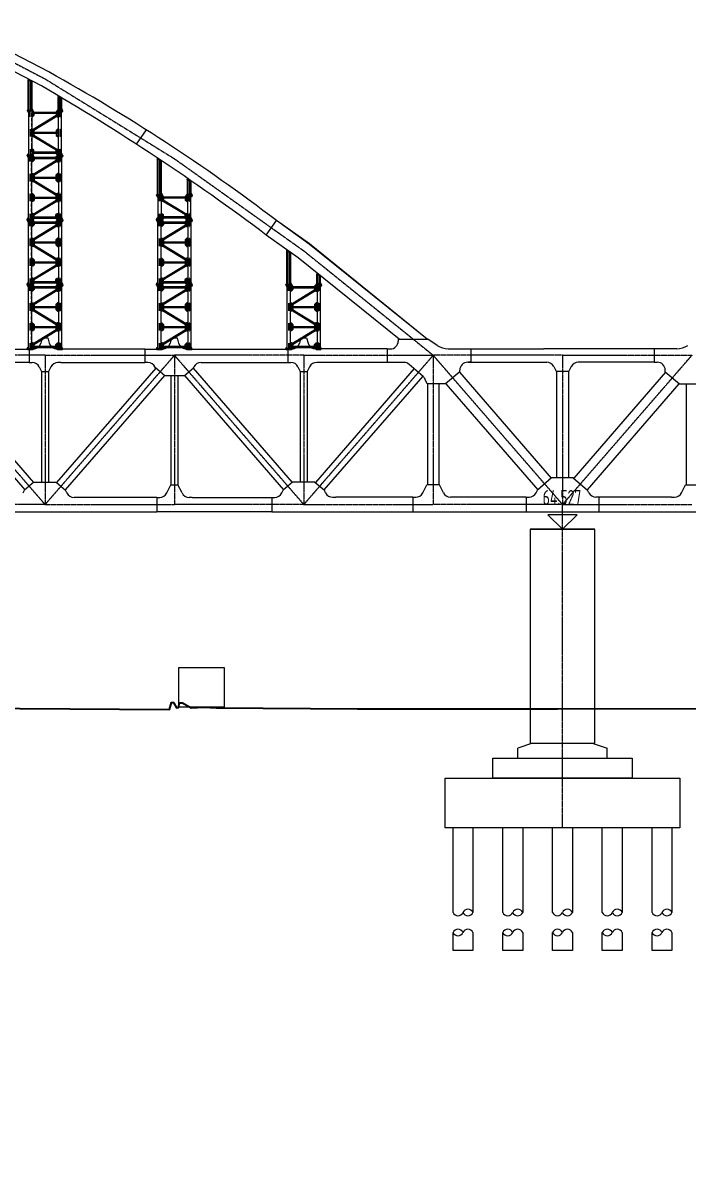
# Model space of a CAD drawing. Extents: x -2876908 to 633791, y -1383861 to 872234.
# Drawn here: x -1198022 to -1131223, y 681919 to 798276 of the extents above; entities that cross this region are included whole.
import ezdxf
from ezdxf.enums import TextEntityAlignment as Align

# ---------------------------------------------------------------- set-up
doc = ezdxf.new("R2010")
doc.units = 0
doc.header["$LTSCALE"] = 5
doc.header["$MEASUREMENT"] = 0
doc.linetypes.add('CENTER', pattern=[2, 1.25, -0.25, 0.25, -0.25])
doc.linetypes.add('DASHED', pattern=[0.75, 0.5, -0.25])
doc.layers.get('0').update_dxf_attribs({"linetype": 'CONTINUOUS', "lineweight": 25})
doc.layers.get('DEFPOINTS').update_dxf_attribs({"color": 35, "linetype": 'CONTINUOUS', "lineweight": 13})
for name, color, linetype, lineweight in [('3中心线', 6, 'CENTER', 18), ('5标注', 3, 'CONTINUOUS', 15), ('7边界线', 8, 'CONTINUOUS', 15), ('DIM', 3, 'CONTINUOUS', 0), ('STGJ_BOLT_THIN', 9, 'CONTINUOUS', 0), ('STXT_XG_END_THIN', 2, 'CONTINUOUS', 0), ('STXT_XG_THIN', 2, 'CONTINUOUS', 0), ('STXT_XG_TNDSH', 6, 'DASHED', 0)]:
    doc.layers.add(name, color=color, linetype=linetype, lineweight=lineweight)
for name, color, linetype in [('M_Prof', 2, 'CONTINUOUS'), ('M_Profx', 2, 'CONTINUOUS'), ('细线', 3, 'CONTINUOUS')]:
    doc.layers.add(name, color=color, linetype=linetype)
doc.styles.add('TSSD_Dimension', font='tssdeng.shx', dxfattribs={"width": 0.7, "bigfont": 'hztxt.shx'})
doc.styles.add('TSSD_NORM', font='tssdeng.shx', dxfattribs={"width": 0.7, "bigfont": 'hztxt.shx'})
doc.dimstyles.new('TSSD_100_100', dxfattribs={"dimtxt": 300, "dimasz": 100, "dimexe": 100, "dimexo": 250, "dimgap": 100, "dimtad": 1, "dimdec": 0, "dimzin": 0, "dimdsep": 46, "dimtxsty": 'TSSD_Dimension', "dimblk": 'ARCHTICK', "dimblk1": 'ARCHTICK', "dimblk2": 'ARCHTICK', "dimcen": 0, "dimdle": 100, "dimclrt": 7, "dimadec": 0, "dimazin": 0, "dimtfac": 1, "dimtdec": 0, "dimtix": 1, "dimtmove": 2, "dimatfit": 3, "dimfxl": 1, "dimtolj": 1, "dimtzin": 0, "dimarcsym": 0})

# ---------------------------------------------------------------- blocks, each defined once
blk = doc.blocks.new('f234w2')
at = {"layer": '3中心线'}
for p, q in [((-534296, 1526), (-521296, -13474)), ((-521296, 1526), (-534296, 1526)), ((-508296, 1526), (-521296, -13474)), ((-521296, 1526), (-508296, 1526)), ((-521296, 1526), (-521296, -13474)), ((-508296, 1526), (-495296, -13474)), ((-495296, 1526), (-508296, 1526)), ((-508296, 1526), (-508296, -13474)), ((-482296, 1526), (-495296, -13474)), ((-495296, 1526), (-482296, 1526)), ((-495296, 1526), (-495296, -13474)), ((-482296, 1526), (-469296, -13474)), ((-469296, 1526), (-482296, 1526)), ((-482296, 1526), (-482296, -13474)), ((-456296, 1526), (-469296, -13474)), ((-469296, 1526), (-456296, 1526)), ((-469296, 1526), (-469296, -13474)), ((-469296, 1526), (-469296, -13474)), ((-521296, -13474), (-534296, -13474)), ((-521296, -13474), (-508296, -13474)), ((-495296, -13474), (-508296, -13474)), ((-495296, -13474), (-482296, -13474)), ((-469296, -13474), (-482296, -13474)), ((-469296, -13474), (-456296, -13474))]:
    blk.add_line(p, q, dxfattribs=at)
at = {"layer": '7边界线'}
for p, q in [((-499072, 13616), (-498039, 15065)), ((-494738, 12712), (-498039, 15065)), ((-495856, 11327), (-499072, 13616)), ((-482896, 3154), (-494738, 12712)), ((-521581, 3265), (-521723, 2741)), ((-521581, 3265), (-521012, 3265)), ((-521012, 3265), (-520870, 2741)), ((-508581, 3269), (-508724, 2741)), ((-508581, 3269), (-508012, 3269)), ((-508012, 3269), (-507871, 2749)), ((-495581, 3273), (-495723, 2749)), ((-495581, 3273), (-495012, 3273)), ((-495012, 3273), (-494871, 2753)), ((-485803, 3154), (-485803, 2962)), ((-485803, 3154), (-482824, 3154)), ((-481895, 2524), (-482824, 3154)), ((-531361, 2150), (-522893, 2150)), ((-522495, 2150), (-522893, 2150)), ((-522893, 2150), (-522893, 800)), ((-519700, 2150), (-520098, 2150)), ((-511268, 2150), (-519700, 2150)), ((-511268, 2150), (-509496, 2150)), ((-511268, 2150), (-511268, 800)), ((-507099, 2158), (-505321, 2158)), ((-505321, 2158), (-496897, 2158)), ((-498095, 2158), (-496897, 2158)), ((-496897, 2158), (-496897, 808)), ((-496897, 2158), (-496495, 2158)), ((-493694, 2162), (-494099, 2162)), ((-486923, 2162), (-493694, 2162)), ((-486903, 2162), (-486903, 812)), ((-486903, 2162), (-486603, 2162)), ((-480773, 2180), (-478522, 2180)), ((-478522, 2180), (-471183, 2180)), ((-478522, 2180), (-478522, 830)), ((-467410, 2180), (-471183, 2180)), ((-460071, 2180), (-467410, 2180)), ((-460071, 2180), (-460071, 830)), ((-457820, 2180), (-460071, 2180)), ((-532444, 265), (-522459, -11257)), ((-522893, 800), (-531361, 800)), ((-522893, 800), (-522593, 800)), ((-521877, 358), (-521646, -104)), ((-520716, 358), (-520946, -104)), ((-510171, 239), (-520134, -11257)), ((-519700, 800), (-520000, 800)), ((-519700, 800), (-511268, 800)), ((-510968, 800), (-511268, 800)), ((-510209, 272), (-510252, 358)), ((-509266, -546), (-510209, 272)), ((-507327, -546), (-506384, 272)), ((-506422, 239), (-496459, -11257)), ((-506384, 272), (-506337, 366)), ((-505621, 808), (-505321, 808)), ((-505323, 808), (-496897, 808)), ((-496897, 808), (-496597, 808)), ((-495881, 366), (-495646, -104)), ((-494710, 370), (-494946, -104)), ((-484214, 190), (-494134, -11257)), ((-493694, 812), (-493994, 812)), ((-486923, 812), (-493694, 812)), ((-485230, 812), (-486903, 812)), ((-483314, -590), (-484706, 617)), ((-479622, -128), (-479622, 30)), ((-478822, 830), (-471183, 830)), ((-478522, 830), (-478822, 830)), ((-471183, 830), (-470883, 830)), ((-470893, 830), (-470883, 830)), ((-470167, 388), (-469936, -74)), ((-468426, 388), (-468656, -74)), ((-467410, 830), (-467710, 830)), ((-460071, 830), (-467410, 830)), ((-460071, 830), (-459771, 830)), ((-458971, -128), (-458971, 30)), ((-533312, -487), (-523326, -12009)), ((-521646, -104), (-521646, -11224)), ((-521646, -104), (-520946, -104)), ((-520946, -104), (-520946, -11224)), ((-509304, -513), (-519267, -12009)), ((-507327, -546), (-509266, -546)), ((-508646, -546), (-508646, -11481)), ((-507946, -546), (-507946, -11481)), ((-507289, -513), (-497326, -12009)), ((-495646, -104), (-495646, -11224)), ((-495646, -104), (-494946, -104)), ((-494946, -104), (-494946, -11224)), ((-483346, -562), (-493267, -12009)), ((-482911, -1357), (-483095, -897)), ((-479622, -128), (-481040, -1357)), ((-479658, -159), (-470422, -10817)), ((-469936, -74), (-468656, -74)), ((-469886, -74), (-469886, -10784)), ((-468706, -74), (-468706, -10784)), ((-458935, -159), (-468171, -10817)), ((-458971, -128), (-457553, -1357)), ((-481040, -1357), (-482911, -1357)), ((-482870, -1357), (-482870, -11481)), ((-481722, -1357), (-481722, -11481)), ((-481003, -1325), (-471767, -11982)), ((-457590, -1325), (-466826, -11982)), ((-457553, -1357), (-455682, -1357)), ((-456870, -1357), (-456870, -11481)), ((-522421, -11224), (-523364, -12041)), ((-522421, -11224), (-520172, -11224)), ((-520172, -11224), (-519229, -12041)), ((-509060, -12308), (-508646, -11481)), ((-508646, -11481), (-507946, -11481)), ((-507533, -12308), (-507946, -11481)), ((-496421, -11224), (-497364, -12041)), ((-494172, -11224), (-496421, -11224)), ((-494172, -11224), (-493229, -12041)), ((-483330, -12300), (-482920, -11481)), ((-481672, -11481), (-482920, -11481)), ((-481267, -12292), (-481672, -11481)), ((-470384, -10784), (-471805, -12015)), ((-468209, -10784), (-470384, -10784)), ((-468209, -10784), (-466788, -12015)), ((-457326, -12292), (-456920, -11481)), ((-456920, -11481), (-455672, -11481)), ((-523497, -12308), (-523364, -12041)), ((-519096, -12308), (-519229, -12041)), ((-510075, -12750), (-518380, -12750)), ((-510075, -12750), (-509775, -12750)), ((-510075, -12750), (-510075, -14198)), ((-506518, -12750), (-506818, -12750)), ((-506518, -12750), (-498513, -12750)), ((-498513, -12750), (-498213, -12750)), ((-498513, -12750), (-498513, -14206)), ((-497497, -12308), (-497364, -12041)), ((-493100, -12300), (-493229, -12041)), ((-492384, -12742), (-492084, -12742)), ((-484345, -12742), (-492084, -12742)), ((-484345, -12742), (-484045, -12742)), ((-484345, -12742), (-484345, -14214)), ((-480252, -12734), (-480552, -12734)), ((-472958, -12734), (-480252, -12734)), ((-472958, -12734), (-472658, -12734)), ((-472958, -12734), (-472958, -14214)), ((-471943, -12292), (-471805, -12015)), ((-466650, -12292), (-466788, -12015)), ((-465634, -12734), (-465934, -12734)), ((-458341, -12734), (-465634, -12734)), ((-465634, -12734), (-465634, -14214)), ((-458341, -12734), (-458041, -12734)), ((-524513, -14198), (-510075, -14198)), ((-498513, -14198), (-510075, -14198)), ((-498513, -14206), (-484345, -14206)), ((-484345, -14214), (-472958, -14214)), ((-472958, -14214), (-454248, -14214))]:
    blk.add_line(p, q, dxfattribs=at)
for centre, radius, start, end in [((-522495, 2950), 800, 270, 344.82495), ((-520098, 2950), 800, 195.17505, 270), ((-509496, 2950), 800, 270, 344.82495), ((-507099, 2958), 800, 195.17505, 270), ((-496496, 2958), 800, 270, 344.82495), ((-494099, 2962), 800, 195.17505, 270), ((-486603, 2962), 800, 270, 0), ((-480773, 4180), 2000, 235.8714, 270), ((-457820, 4180), 2000, 270, 304.1286), ((-522593, 0), 800, 26.56505, 90), ((-520000, 0), 800, 90, 153.43495), ((-510968, 0), 800, 26.56505, 90), ((-505621, 8), 800, 90, 153.43495), ((-496597, 8), 800, 26.56505, 90), ((-493994, 12), 800, 90, 153.43495), ((-485230, 12), 800, 49.08562, 90), ((-478822, 30), 800, 90, 180), ((-470883, 30), 800, 26.56505, 90), ((-467710, 30), 800, 90, 153.43495), ((-459771, 30), 800, 0, 90), ((-483838, -1195), 800, 21.80141, 49.08562), ((-518380, -11950), 800, 206.56505, 270.00033), ((-509775, -11950), 800, 270, 333.43495), ((-506818, -11950), 800, 206.56505, 270), ((-498213, -11950), 800, 270, 333.43495), ((-492384, -11942), 800, 206.56505, 270), ((-484045, -11942), 800, 270, 333.43495), ((-480552, -11934), 800, 206.56505, 270), ((-472658, -11934), 800, 270, 333.43495), ((-465934, -11934), 800, 206.56505, 270), ((-458041, -11934), 800, 270, 333.43495)]:
    blk.add_arc(centre, radius, start, end, dxfattribs=at)
blk = doc.blocks.new('立面图')
at = {"layer": '3中心线'}
blk.add_line((-495127, -48876), (-495127, -16387), dxfattribs=at)
blk.add_lwpolyline([(-699574, 28243), (-690120, 33181), (-677120, 38737), (-664120, 43058), (-651120, 46144), (-638120, 47996), (-625120, 48613), (-612120, 47996), (-599120, 46144), (-586120, 43058), (-573120, 38737), (-560120, 33181), (-547120, 26391), (-534120, 18366), (-521120, 9107), (-508120, -1387)], dxfattribs=at)
at = {"layer": '7边界线', "ltscale": 0.1}
for p, q in [((-546757, 27088), (-550303, 28940)), ((-547485, 25694), (-551030, 27546)), ((-536961, 21274), (-537976, 19849)), ((-524896, 10703), (-523863, 12153)), ((-520562, 9800), (-523863, 12153)), ((-521680, 8415), (-524896, 10703)), ((-509796, 1109), (-520562, 9800)), ((-511554, 241), (-521680, 8415))]:
    blk.add_line(p, q, dxfattribs=at)
at = {"layer": '7边界线'}
for p, q in [((-498127, -40376), (-499627, -40876)), ((-498127, -40376), (-492127, -40376)), ((-492127, -40376), (-490627, -40876)), ((-499627, -41876), (-499627, -40876)), ((-490627, -41876), (-490627, -40876))]:
    blk.add_line(p, q, dxfattribs=at)
at = {"layer": '7边界线', "flags": 128}
blk.add_lwpolyline([(-496597, -17406), (-495127, -18876), (-493657, -17406), (-496597, -17406)], dxfattribs=at)
at = {"layer": '7边界线'}
for points in [[(-498377, -18876), (-498377, -18876), (-491877, -18876), (-491877, -18876), (-498377, -18876)], [(-498377, -18876), (-498377, -40376), (-491877, -40376), (-491877, -18876)], [(-533674, -32754), (-529115, -32754), (-529115, -36754), (-533674, -36754), (-533674, -32754)], [(-502127, -41876), (-488127, -41876), (-488127, -43876), (-502127, -43876), (-502127, -41876)], [(-506927, -43876), (-483327, -43876), (-483327, -48876), (-506927, -48876), (-506927, -43876)], [(-506127, -57393), (-506127, -48876)], [(-506127, -57393), (-506127, -48876)], [(-504127, -48876), (-504127, -57393)], [(-504127, -48876), (-504127, -57393)], [(-501127, -57393), (-501127, -48876)], [(-501127, -57393), (-501127, -48876)], [(-499127, -48876), (-499127, -57393)], [(-499127, -48876), (-499127, -57393)], [(-496127, -57393), (-496127, -48876)], [(-496127, -57393), (-496127, -48876)], [(-494127, -48876), (-494127, -57393)], [(-494127, -48876), (-494127, -57393)], [(-491127, -57393), (-491127, -48876)], [(-491127, -57393), (-491127, -48876)], [(-489127, -48876), (-489127, -57393)], [(-489127, -48876), (-489127, -57393)], [(-486127, -57393), (-486127, -48876)], [(-486127, -57393), (-486127, -48876)], [(-484127, -48876), (-484127, -57393)], [(-484127, -48876), (-484127, -57393)], [(-504127, -59400), (-504127, -61199), (-506127, -61199), (-506127, -59400)], [(-499127, -59400), (-499127, -61199), (-501127, -61199), (-501127, -59400)], [(-494127, -59400), (-494127, -61199), (-496127, -61199), (-496127, -59400)], [(-489127, -59400), (-489127, -61199), (-491127, -61199), (-491127, -59400)], [(-484127, -59400), (-484127, -61199), (-486127, -61199), (-486127, -59400)]]:
    blk.add_lwpolyline(points, dxfattribs=at)
at = {"layer": '7边界线', "ltscale": 0.1}
for centre, radius, start, end in [((-637943, -137707), 188341, 52.72008, 61.04305), ((-663080, -173000), 229873, 53.0489, 59.81031)]:
    blk.add_arc(centre, radius, start, end, dxfattribs=at)
at = {"layer": '7边界线'}
for centre, start, end in [((-505627, -57189), 202.18456, 337.81544), ((-504627, -57597), 22.18456, 157.81544), ((-504627, -57189), 202.18456, 337.81544), ((-500627, -57189), 202.18456, 337.81544), ((-499627, -57597), 22.18456, 157.81544), ((-499627, -57189), 202.18456, 337.81544), ((-495627, -57189), 202.18456, 337.81544), ((-494627, -57597), 22.18456, 157.81544), ((-494627, -57189), 202.18456, 337.81544), ((-490627, -57189), 202.18456, 337.81544), ((-489627, -57597), 22.18456, 157.81544), ((-489627, -57189), 202.18456, 337.81544), ((-485627, -57189), 202.18456, 337.81544), ((-484627, -57597), 22.18456, 157.81544), ((-484627, -57189), 202.18456, 337.81544), ((-505627, -59603), 22.18456, 157.81544), ((-504627, -59603), 22.18456, 157.81544), ((-500627, -59603), 22.18456, 157.81544), ((-499627, -59603), 22.18456, 157.81544), ((-495627, -59603), 22.18456, 157.81544), ((-494627, -59603), 22.18456, 157.81544), ((-490627, -59603), 22.18456, 157.81544), ((-489627, -59603), 22.18456, 157.81544), ((-485627, -59603), 22.18456, 157.81544), ((-484627, -59603), 22.18456, 157.81544), ((-505627, -59196), 202.18456, 337.81544), ((-500627, -59196), 202.18456, 337.81544), ((-495627, -59196), 202.18456, 337.81544), ((-490627, -59196), 202.18456, 337.81544), ((-485627, -59196), 202.18456, 337.81544)]:
    blk.add_arc(centre, 540, start, end, dxfattribs=at)
at = {"layer": '细线', "color": 3}
blk.add_lwpolyline([(-790927, -37614), (-765427, -37314), (-741327, -37434), (-718627, -37344), (-691127, -37164), (-665127, -36914), (-640127, -37014), (-613227, -36954), (-586327, -36884), (-559727, -36834), (-534627, -36974), (-534427, -36294), (-534227, -36294), (-533927, -36804), (-533727, -36784), (-533627, -36304), (-533327, -36304), (-532427, -36814), (-531127, -36754), (-529927, -36814), (-515727, -36924), (-495627, -36904), (-475627, -36894)], dxfattribs=at)
at = {"layer": '5标注'}
blk.add_blockref('f234w2', (-25830, -2913), dxfattribs=at)
at = {"layer": '7边界线', "style": 'TSSD_NORM', "width": 0.7}
blk.add_text('64.527', height=1500, dxfattribs=at).set_placement((-497119, -16875), align=Align.BOTTOM_LEFT)
blk = doc.blocks.new('孔')
blk.add_circle((22022, 20887), 13.3)
at = {"layer": 'STGJ_BOLT_THIN'}
for p, q in [((21992, 20887), (22052, 20887)), ((22022, 20917), (22022, 20857))]:
    blk.add_line(p, q, dxfattribs=at)
blk = doc.blocks.new('6.5M11')
at = {"color": 5}
for p, q in [((128499, 27955), (128499, 28558)), ((128519, 27955), (128499, 27955)), ((128519, 27955), (128519, 28558)), ((128499, 24701), (128499, 23955)), ((128499, 24701), (128519, 24701)), ((128519, 24701), (128519, 23955)), ((128519, 23955), (128499, 23955))]:
    blk.add_line(p, q, dxfattribs=at)
for p, q in [((128499, 28377), (128519, 28377)), ((128499, 28350), (128519, 28350)), ((128499, 28307), (128519, 28307)), ((128499, 28280), (128519, 28280)), ((128499, 28114), (128519, 28114)), ((128499, 28088), (128519, 28088)), ((128499, 28078), (128519, 28078)), ((128499, 28051), (128519, 28051)), ((128499, 26605), (128519, 26605)), ((128499, 26579), (128519, 26579)), ((128499, 26569), (128519, 26569)), ((128499, 26543), (128519, 26543)), ((128499, 26377), (128519, 26377)), ((128499, 26350), (128519, 26350)), ((128499, 26307), (128519, 26307)), ((128499, 26280), (128519, 26280)), ((128499, 26101), (128519, 26101)), ((128499, 26065), (128519, 26065)), ((128519, 24605), (128499, 24605)), ((128519, 24579), (128499, 24579)), ((128519, 24569), (128499, 24569)), ((128519, 24543), (128499, 24543)), ((128519, 24377), (128499, 24377)), ((128519, 24350), (128499, 24350)), ((128519, 24307), (128499, 24307)), ((128519, 24280), (128499, 24280)), ((128519, 24101), (128499, 24101)), ((128519, 24065), (128499, 24065)), ((128519, 22605), (128499, 22605)), ((128519, 22579), (128499, 22579)), ((128519, 22569), (128499, 22569)), ((128519, 22543), (128499, 22543)), ((128519, 22377), (128499, 22377)), ((128519, 22350), (128499, 22350)), ((128519, 22307), (128499, 22307)), ((128519, 22280), (128499, 22280))]:
    blk.add_line(p, q)
at = {"color": 241}
for p, q in [((128499, 26701), (128499, 25955)), ((128519, 26701), (128499, 26701)), ((128499, 25955), (128519, 25955)), ((128519, 26701), (128519, 25955)), ((128499, 22701), (128499, 22093)), ((128499, 22701), (128519, 22701)), ((128519, 22701), (128519, 22093))]:
    blk.add_line(p, q, dxfattribs=at)
at = {"color": 6}
for points in [[(128247, 28578), (128772, 28578), (128772, 28558), (128247, 28558)], [(128247, 22078), (128772, 22078), (128772, 22098), (128247, 22098)]]:
    blk.add_lwpolyline(points, close=True, dxfattribs=at)
for points in [[(128247, 28558), (128247, 28528), (128317, 28408), (128347, 28408)], [(128247, 28558), (128247, 28528), (128317, 28408), (128347, 28408)], [(128247, 22098), (128247, 22128), (128317, 22248), (128347, 22248)], [(128247, 22098), (128247, 22128), (128317, 22248), (128347, 22248)]]:
    blk.add_lwpolyline(points, dxfattribs=at)
at = {"color": 241}
for points in [[(128672, 28558), (128772, 28558), (128882, 28438), (128882, 28109), (128789, 27955), (128672, 27955), (128672, 28558)], [(128672, 24701), (128789, 24701), (128882, 24548), (128882, 24109), (128789, 23955), (128672, 23955), (128672, 24701)]]:
    blk.add_lwpolyline(points, dxfattribs=at)
at = {"color": 5}
for points in [[(128672, 26701), (128761, 26701), (128882, 26580), (128882, 26077), (128761, 25955), (128672, 25955), (128672, 26701)], [(128672, 22701), (128672, 22098), (128772, 22098), (128882, 22218), (128882, 22580), (128761, 22701), (128672, 22701)]]:
    blk.add_lwpolyline(points, dxfattribs=at)
at = {"layer": 'STXT_XG_END_THIN'}
for p, q in [((128347, 28558), (128672, 28558)), ((128347, 22098), (128672, 22098))]:
    blk.add_line(p, q, dxfattribs=at)
at = {"layer": 'STXT_XG_THIN', "color": 2}
for p, q in [((128347, 28558), (128347, 22098)), ((128672, 28558), (128672, 22098))]:
    blk.add_line(p, q, dxfattribs=at)
at = {"layer": 'STXT_XG_TNDSH', "color": 2}
for p, q in [((128355, 28558), (128355, 22098)), ((128664, 28558), (128664, 22098))]:
    blk.add_line(p, q, dxfattribs=at)
for p in [(106715, 7476), (106715, 7406), (106715, 7213), (106775, 7177), (106785, 7476), (106785, 7406), (106715, 5476), (106715, 5406), (106715, 5213), (106765, 5164), (106785, 5476), (106785, 5406), (106715, 3476), (106715, 3406), (106715, 3213), (106775, 3177), (106785, 3476), (106785, 3406)]:
    blk.add_blockref('孔', p)
at = {"xscale": -1, "rotation": 180}
for p in [(106715, 47443), (106715, 47251), (106715, 47181), (106765, 47493), (106785, 47251), (106785, 47181), (106715, 45443), (106775, 45480), (106715, 43443), (106715, 43251), (106715, 43181), (106765, 43493), (106785, 43251), (106785, 43181)]:
    blk.add_blockref('孔', p, dxfattribs=at)
blk = doc.blocks.new('6.5M222')
at = {"color": 241}
for p, q in [((130499, 27955), (130499, 28558)), ((130519, 27955), (130499, 27955)), ((130519, 27955), (130519, 28558)), ((130499, 24701), (130499, 23955)), ((130499, 24701), (130519, 24701)), ((130519, 24701), (130519, 23955)), ((130519, 23955), (130499, 23955))]:
    blk.add_line(p, q, dxfattribs=at)
for p, q in [((130499, 28377), (130519, 28377)), ((130499, 28350), (130519, 28350)), ((130499, 28307), (130519, 28307)), ((130499, 28280), (130519, 28280)), ((130499, 28114), (130519, 28114)), ((130499, 28088), (130519, 28088)), ((130499, 28078), (130519, 28078)), ((130499, 28051), (130519, 28051)), ((130499, 26605), (130519, 26605)), ((130499, 26579), (130519, 26579)), ((130499, 26569), (130519, 26569)), ((130499, 26543), (130519, 26543)), ((130499, 26377), (130519, 26377)), ((130499, 26350), (130519, 26350)), ((130499, 26307), (130519, 26307)), ((130499, 26280), (130519, 26280)), ((130499, 26101), (130519, 26101)), ((130499, 26065), (130519, 26065)), ((130519, 24605), (130499, 24605)), ((130519, 24579), (130499, 24579)), ((130519, 24569), (130499, 24569)), ((130519, 24543), (130499, 24543)), ((130519, 24377), (130499, 24377)), ((130519, 24350), (130499, 24350)), ((130519, 24307), (130499, 24307)), ((130519, 24280), (130499, 24280)), ((130519, 24101), (130499, 24101)), ((130519, 24065), (130499, 24065)), ((130499, 22605), (130519, 22605)), ((130499, 22579), (130519, 22579)), ((130499, 22569), (130519, 22569)), ((130499, 22543), (130519, 22543)), ((130499, 22377), (130519, 22377)), ((130499, 22350), (130519, 22350)), ((130499, 22307), (130519, 22307)), ((130499, 22280), (130519, 22280))]:
    blk.add_line(p, q)
at = {"color": 5}
for p, q in [((130499, 26701), (130499, 25955)), ((130519, 26701), (130499, 26701)), ((130499, 25955), (130519, 25955)), ((130519, 26701), (130519, 25955)), ((130499, 22701), (130499, 22098)), ((130519, 22701), (130499, 22701)), ((130519, 22701), (130519, 22098))]:
    blk.add_line(p, q, dxfattribs=at)
for points in [[(130347, 28558), (130247, 28558), (130137, 28438), (130137, 28077), (130258, 27955), (130347, 27955)], [(130347, 24701), (130258, 24701), (130137, 24580), (130137, 24077), (130258, 23955), (130347, 23955)]]:
    blk.add_lwpolyline(points, dxfattribs=at)
at = {"color": 6}
for points in [[(130772, 28578), (130247, 28578), (130247, 28558), (130772, 28558)], [(130772, 22078), (130247, 22078), (130247, 22098), (130772, 22098)]]:
    blk.add_lwpolyline(points, close=True, dxfattribs=at)
for points in [[(130772, 28558), (130772, 28528), (130702, 28408), (130672, 28408)], [(130772, 28558), (130772, 28528), (130702, 28408), (130672, 28408)], [(130772, 22098), (130772, 22128), (130702, 22248), (130672, 22248)], [(130772, 22098), (130772, 22128), (130702, 22248), (130672, 22248)]]:
    blk.add_lwpolyline(points, dxfattribs=at)
at = {"color": 241}
for points in [[(130347, 26701), (130230, 26701), (130137, 26548), (130137, 26109), (130230, 25955), (130347, 25955), (130347, 26701)], [(130347, 22701), (130347, 22098), (130247, 22098), (130137, 22218), (130137, 22548), (130230, 22701), (130347, 22701)]]:
    blk.add_lwpolyline(points, dxfattribs=at)
at = {"layer": 'STXT_XG_END_THIN'}
for p, q in [((130672, 28558), (130347, 28558)), ((130672, 22098), (130347, 22098))]:
    blk.add_line(p, q, dxfattribs=at)
at = {"layer": 'STXT_XG_THIN', "color": 2}
for p, q in [((130347, 22098), (130347, 28558)), ((130672, 22098), (130672, 28558))]:
    blk.add_line(p, q, dxfattribs=at)
at = {"layer": 'STXT_XG_TNDSH', "color": 2}
for p, q in [((130355, 22098), (130355, 28558)), ((130664, 22098), (130664, 28558))]:
    blk.add_line(p, q, dxfattribs=at)
at = {"xscale": -1}
for p in [(152234, 7476), (152234, 7406), (152254, 7164), (152304, 7476), (152304, 7406), (152304, 7213), (152234, 5476), (152234, 5406), (152244, 5177), (152304, 5476), (152304, 5406), (152304, 5213), (152234, 3476), (152234, 3406), (152254, 3164), (152304, 3476), (152304, 3406), (152304, 3213)]:
    blk.add_blockref('孔', p, dxfattribs=at)
at = {"rotation": 180}
for p in [(152244, 47480), (152304, 47443), (152254, 45493), (152304, 45443), (152234, 43251), (152234, 43181), (152244, 43480), (152304, 43443), (152304, 43251), (152304, 43181)]:
    blk.add_blockref('孔', p, dxfattribs=at)
blk = doc.blocks.new('sahdlfhaskfhkjs')
at = {"layer": 'STXT_XG_END_THIN', "color": 3}
for p, q in [((11556664, 547825), (11556664, 547665)), ((11556664, 547665), (11556874, 547665)), ((11559299, 547665), (11559299, 547825)), ((11556664, 545825), (11556664, 545665)), ((11559299, 545665), (11559299, 545825)), ((11556664, 545665), (11556874, 545665)), ((11556664, 543825), (11556664, 543665)), ((11556664, 543665), (11556874, 543665)), ((11559299, 543665), (11559299, 543825)), ((11556664, 541825), (11556664, 541665)), ((11556664, 541665), (11556874, 541665)), ((11559299, 541665), (11559299, 541825))]:
    blk.add_line(p, q, dxfattribs=at)
at = {"layer": 'STXT_XG_THIN', "color": 3}
for p, q in [((11556874, 547825), (11556664, 547825)), ((11556864, 547825), (11556864, 547665)), ((11556874, 547825), (11556874, 547665)), ((11559089, 547802), (11556874, 547802)), ((11559089, 547688), (11556874, 547688)), ((11559089, 547825), (11559089, 547665)), ((11559299, 547825), (11559089, 547825)), ((11559299, 547665), (11559089, 547665)), ((11559099, 547825), (11559099, 547665)), ((11556874, 545825), (11556664, 545825)), ((11556864, 545825), (11556864, 545665)), ((11556874, 545825), (11556874, 545665)), ((11559089, 545802), (11556874, 545802)), ((11559089, 545825), (11559089, 545665)), ((11559299, 545825), (11559089, 545825)), ((11559099, 545825), (11559099, 545665)), ((11559089, 545688), (11556874, 545688)), ((11559299, 545665), (11559089, 545665)), ((11556874, 543825), (11556664, 543825)), ((11556864, 543825), (11556864, 543665)), ((11556874, 543825), (11556874, 543665)), ((11559089, 543802), (11556874, 543802)), ((11559089, 543688), (11556874, 543688)), ((11559089, 543825), (11559089, 543665)), ((11559299, 543825), (11559089, 543825)), ((11559299, 543665), (11559089, 543665)), ((11559099, 543825), (11559099, 543665)), ((11556874, 541825), (11556664, 541825)), ((11556864, 541825), (11556864, 541665)), ((11556874, 541825), (11556874, 541665)), ((11559089, 541802), (11556874, 541802)), ((11559089, 541688), (11556874, 541688)), ((11559089, 541825), (11559089, 541665)), ((11559299, 541825), (11559089, 541825)), ((11559299, 541665), (11559089, 541665)), ((11559099, 541825), (11559099, 541665))]:
    blk.add_line(p, q, dxfattribs=at)
at = {"layer": 'STXT_XG_THIN', "color": 241}
for p, q in [((11556664, 547530), (11556712, 547609)), ((11556664, 547530), (11556664, 547451)), ((11556664, 547451), (11556787, 547377)), ((11556870, 547513), (11556712, 547609)), ((11556862, 547519), (11556779, 547382)), ((11556870, 547513), (11556787, 547377)), ((11559105, 545997), (11556799, 547396)), ((11559164, 546094), (11556858, 547494)), ((11559176, 546114), (11559093, 545977)), ((11559093, 545977), (11559251, 545881)), ((11559184, 546108), (11559101, 545972)), ((11559299, 546039), (11559176, 546114)), ((11559299, 545960), (11559251, 545881)), ((11559299, 545960), (11559299, 546039)), ((11559105, 545494), (11556799, 544094)), ((11559164, 545396), (11556858, 543997)), ((11559093, 545513), (11559251, 545609)), ((11559176, 545377), (11559093, 545513)), ((11559184, 545382), (11559101, 545519)), ((11559299, 545451), (11559176, 545377)), ((11559299, 545530), (11559251, 545609)), ((11559299, 545530), (11559299, 545451)), ((11556664, 544039), (11556787, 544114)), ((11556664, 543960), (11556664, 544039)), ((11556664, 543960), (11556712, 543881)), ((11556664, 543530), (11556712, 543609)), ((11556664, 543530), (11556664, 543451)), ((11556664, 543451), (11556787, 543377)), ((11556870, 543977), (11556712, 543881)), ((11556870, 543513), (11556712, 543609)), ((11556862, 543972), (11556779, 544108)), ((11556862, 543519), (11556779, 543382)), ((11556870, 543977), (11556787, 544114)), ((11556870, 543513), (11556787, 543377)), ((11559105, 541997), (11556799, 543396)), ((11559164, 542094), (11556858, 543494)), ((11559176, 542114), (11559093, 541977)), ((11559093, 541977), (11559251, 541881)), ((11559184, 542108), (11559101, 541972)), ((11559299, 542039), (11559176, 542114)), ((11559299, 541960), (11559251, 541881)), ((11559299, 541960), (11559299, 542039))]:
    blk.add_line(p, q, dxfattribs=at)
at = {"layer": 'STXT_XG_TNDSH', "color": 241}
for p, q in [((11559107, 546000), (11556801, 547400)), ((11559162, 546091), (11556856, 547490)), ((11559107, 545490), (11556801, 544091)), ((11559162, 545400), (11556856, 544000)), ((11559107, 542000), (11556801, 543400)), ((11559162, 542091), (11556856, 543490))]:
    blk.add_line(p, q, dxfattribs=at)
at = {"layer": 'STXT_XG_TNDSH', "color": 3}
for p, q in [((11559089, 547798), (11556874, 547798)), ((11559089, 547692), (11556874, 547692)), ((11559089, 545798), (11556874, 545798)), ((11559089, 545692), (11556874, 545692)), ((11559089, 543798), (11556874, 543798)), ((11559089, 543692), (11556874, 543692)), ((11559089, 541798), (11556874, 541798)), ((11559089, 541692), (11556874, 541692))]:
    blk.add_line(p, q, dxfattribs=at)
for name, p in [('6.5M11', (11427972, 519417)), ('6.5M222', (11428972, 519417))]:
    blk.add_blockref(name, p)
blk = doc.blocks.new('flhdasdhfksfdjl')
at = {"color": 241}
for p, q in [((11534671, 549419), (11534671, 550022)), ((11534671, 549419), (11534691, 549419)), ((11534691, 549419), (11534691, 550022)), ((11537671, 548165), (11537671, 547419)), ((11537671, 548165), (11537691, 548165)), ((11537691, 548165), (11537691, 547419)), ((11537691, 547419), (11537671, 547419)), ((11534671, 546165), (11534671, 545562)), ((11534671, 546165), (11534691, 546165)), ((11534691, 546165), (11534691, 545562))]:
    blk.add_line(p, q, dxfattribs=at)
for p, q in [((11534691, 549840), (11534671, 549840)), ((11534691, 549813), (11534671, 549813)), ((11534691, 549770), (11534671, 549770)), ((11534691, 549743), (11534671, 549743)), ((11534691, 549578), (11534671, 549578)), ((11534691, 549551), (11534671, 549551)), ((11534691, 549541), (11534671, 549541)), ((11534691, 549515), (11534671, 549515)), ((11537691, 549840), (11537671, 549840)), ((11537691, 549813), (11537671, 549813)), ((11537691, 549770), (11537671, 549770)), ((11537691, 549743), (11537671, 549743)), ((11537691, 549578), (11537671, 549578)), ((11537691, 549551), (11537671, 549551)), ((11537691, 549541), (11537671, 549541)), ((11537691, 549515), (11537671, 549515)), ((11534691, 548069), (11534671, 548069)), ((11534691, 548042), (11534671, 548042)), ((11537691, 548069), (11537671, 548069)), ((11537691, 548042), (11537671, 548042)), ((11534691, 548033), (11534671, 548033)), ((11534691, 548006), (11534671, 548006)), ((11534691, 547840), (11534671, 547840)), ((11534691, 547813), (11534671, 547813)), ((11534691, 547770), (11534671, 547770)), ((11534691, 547743), (11534671, 547743)), ((11534691, 547564), (11534671, 547564)), ((11534691, 547528), (11534671, 547528)), ((11537691, 548033), (11537671, 548033)), ((11537691, 548006), (11537671, 548006)), ((11537691, 547840), (11537671, 547840)), ((11537691, 547813), (11537671, 547813)), ((11537691, 547770), (11537671, 547770)), ((11537691, 547743), (11537671, 547743)), ((11537691, 547564), (11537671, 547564)), ((11537691, 547528), (11537671, 547528)), ((11534691, 546069), (11534671, 546069)), ((11534691, 546042), (11534671, 546042)), ((11534691, 546033), (11534671, 546033)), ((11534691, 546006), (11534671, 546006)), ((11534691, 545840), (11534671, 545840)), ((11534691, 545813), (11534671, 545813)), ((11534691, 545770), (11534671, 545770)), ((11534691, 545743), (11534671, 545743)), ((11537691, 546069), (11537671, 546069)), ((11537691, 546042), (11537671, 546042)), ((11537691, 546033), (11537671, 546033)), ((11537691, 546006), (11537671, 546006)), ((11537691, 545840), (11537671, 545840)), ((11537691, 545813), (11537671, 545813)), ((11537691, 545770), (11537671, 545770)), ((11537691, 545743), (11537671, 545743))]:
    blk.add_line(p, q)
at = {"color": 5}
for p, q in [((11537671, 549419), (11537671, 550022)), ((11537671, 549419), (11537691, 549419)), ((11537691, 549419), (11537691, 550022)), ((11534671, 548165), (11534671, 547419)), ((11534671, 548165), (11534691, 548165)), ((11534691, 548165), (11534691, 547419)), ((11534691, 547419), (11534671, 547419)), ((11537671, 546165), (11537671, 545562)), ((11537671, 546165), (11537691, 546165)), ((11537691, 546165), (11537691, 545562))]:
    blk.add_line(p, q, dxfattribs=at)
at = {"color": 6}
for points in [[(11534418, 550042), (11534943, 550042), (11534943, 550022), (11534418, 550022)], [(11537943, 550042), (11537418, 550042), (11537418, 550022), (11537943, 550022)], [(11534418, 545542), (11534943, 545542), (11534943, 545562), (11534418, 545562)], [(11537943, 545542), (11537418, 545542), (11537418, 545562), (11537943, 545562)]]:
    blk.add_lwpolyline(points, close=True, dxfattribs=at)
for points in [[(11534418, 550022), (11534418, 549992), (11534488, 549872), (11534518, 549872)], [(11534418, 550022), (11534418, 549992), (11534488, 549872), (11534518, 549872)], [(11537943, 550022), (11537943, 549992), (11537873, 549872), (11537843, 549872)], [(11537943, 550022), (11537943, 549992), (11537873, 549872), (11537843, 549872)], [(11534418, 545562), (11534418, 545592), (11534488, 545712), (11534518, 545712)], [(11534418, 545562), (11534418, 545592), (11534488, 545712), (11534518, 545712)], [(11537943, 545562), (11537943, 545592), (11537873, 545712), (11537843, 545712)], [(11537943, 545562), (11537943, 545592), (11537873, 545712), (11537843, 545712)]]:
    blk.add_lwpolyline(points, dxfattribs=at)
at = {"color": 5}
for points in [[(11534843, 550022), (11534943, 550022), (11535054, 549902), (11535054, 549540), (11534932, 549419), (11534843, 549419)], [(11537518, 548165), (11537429, 548165), (11537308, 548043), (11537308, 547540), (11537429, 547419), (11537518, 547419)], [(11534843, 546165), (11534843, 545562), (11534943, 545562), (11535054, 545682), (11535054, 546043), (11534932, 546165), (11534843, 546165)]]:
    blk.add_lwpolyline(points, dxfattribs=at)
at = {"color": 241}
for points in [[(11537518, 550022), (11537418, 550022), (11537308, 549897), (11537308, 549572), (11537401, 549419), (11537518, 549419), (11537518, 550022)], [(11534843, 548165), (11534960, 548165), (11535054, 548011), (11535054, 547572), (11534960, 547419), (11534843, 547419), (11534843, 548165)], [(11537518, 546165), (11537518, 545562), (11537418, 545562), (11537308, 545687), (11537308, 546011), (11537401, 546165), (11537518, 546165)]]:
    blk.add_lwpolyline(points, dxfattribs=at)
at = {"layer": 'DIM'}
for p, q in [((11534843, 545997), (11534843, 546449)), ((11537518, 546210), (11537518, 546547))]:
    blk.add_line(p, q, dxfattribs=at)
at = {"layer": 'STXT_XG_END_THIN'}
for p, q in [((11534518, 550022), (11534843, 550022)), ((11537843, 550022), (11537518, 550022)), ((11534518, 545562), (11534843, 545562)), ((11537843, 545562), (11537518, 545562))]:
    blk.add_line(p, q, dxfattribs=at)
at = {"layer": 'STXT_XG_END_THIN', "color": 3}
for p, q in [((11534863, 549872), (11534863, 549712)), ((11534863, 549712), (11535074, 549712)), ((11537498, 549712), (11537498, 549872)), ((11534863, 547872), (11534863, 547712)), ((11534863, 547712), (11535074, 547712)), ((11537498, 547712), (11537498, 547872)), ((11534863, 545872), (11534863, 545712)), ((11537498, 545712), (11537498, 545872)), ((11534863, 545712), (11535074, 545712))]:
    blk.add_line(p, q, dxfattribs=at)
at = {"layer": 'STXT_XG_THIN', "color": 2}
for p, q in [((11534518, 550022), (11534518, 545562)), ((11534843, 550022), (11534843, 545562)), ((11537518, 545562), (11537518, 550022)), ((11537843, 545562), (11537843, 550022))]:
    blk.add_line(p, q, dxfattribs=at)
at = {"layer": 'STXT_XG_THIN', "color": 3}
for p, q in [((11535074, 549872), (11534863, 549872)), ((11535064, 549872), (11535064, 549712)), ((11535074, 549872), (11535074, 549712)), ((11537288, 549849), (11535074, 549849)), ((11537288, 549735), (11535074, 549735)), ((11537288, 549872), (11537288, 549712)), ((11537498, 549872), (11537288, 549872)), ((11537498, 549712), (11537288, 549712)), ((11537298, 549872), (11537298, 549712)), ((11535074, 547872), (11534863, 547872)), ((11535064, 547872), (11535064, 547712)), ((11535074, 547872), (11535074, 547712)), ((11537288, 547849), (11535074, 547849)), ((11537288, 547735), (11535074, 547735)), ((11537288, 547872), (11537288, 547712)), ((11537498, 547872), (11537288, 547872)), ((11537498, 547712), (11537288, 547712)), ((11537298, 547872), (11537298, 547712)), ((11535074, 545872), (11534863, 545872)), ((11535064, 545872), (11535064, 545712)), ((11535074, 545872), (11535074, 545712)), ((11537288, 545849), (11535074, 545849)), ((11537288, 545735), (11535074, 545735)), ((11537288, 545872), (11537288, 545712)), ((11537498, 545872), (11537288, 545872)), ((11537298, 545872), (11537298, 545712)), ((11537498, 545712), (11537288, 545712))]:
    blk.add_line(p, q, dxfattribs=at)
at = {"layer": 'STXT_XG_THIN', "color": 241}
for p, q in [((11537304, 549540), (11534998, 548141)), ((11537363, 549443), (11535057, 548043)), ((11537292, 549560), (11537450, 549656)), ((11537375, 549423), (11537292, 549560)), ((11537383, 549428), (11537300, 549565)), ((11537498, 549498), (11537375, 549423)), ((11537498, 549577), (11537450, 549656)), ((11537498, 549577), (11537498, 549498)), ((11534863, 548085), (11534986, 548160)), ((11534863, 548007), (11534863, 548085)), ((11535061, 548018), (11534978, 548155)), ((11535069, 548023), (11534986, 548160)), ((11534863, 548007), (11534911, 547927)), ((11534863, 547577), (11534911, 547656)), ((11534863, 547577), (11534863, 547498)), ((11534863, 547498), (11534986, 547423)), ((11535069, 548023), (11534911, 547927)), ((11535069, 547560), (11534911, 547656)), ((11535061, 547565), (11534978, 547428)), ((11535069, 547560), (11534986, 547423)), ((11537304, 546043), (11534998, 547443)), ((11537363, 546141), (11535057, 547540)), ((11537375, 546160), (11537292, 546023)), ((11537292, 546023), (11537450, 545927)), ((11537383, 546155), (11537300, 546018)), ((11537498, 546085), (11537375, 546160)), ((11537498, 546007), (11537450, 545927)), ((11537498, 546007), (11537498, 546085))]:
    blk.add_line(p, q, dxfattribs=at)
at = {"layer": 'STXT_XG_TNDSH', "color": 2}
for p, q in [((11534526, 550022), (11534526, 545562)), ((11534835, 550022), (11534835, 545562)), ((11537526, 545562), (11537526, 550022)), ((11537835, 545562), (11537835, 550022))]:
    blk.add_line(p, q, dxfattribs=at)
at = {"layer": 'STXT_XG_TNDSH', "color": 241}
for p, q in [((11537306, 549537), (11535000, 548137)), ((11537361, 549446), (11535055, 548047)), ((11537306, 546047), (11535000, 547446)), ((11537361, 546137), (11535055, 547537))]:
    blk.add_line(p, q, dxfattribs=at)
at = {"layer": 'STXT_XG_TNDSH', "color": 3}
for p, q in [((11537288, 549845), (11535074, 549845)), ((11537288, 549739), (11535074, 549739)), ((11537288, 547845), (11535074, 547845)), ((11537288, 547739), (11535074, 547739)), ((11537288, 545845), (11535074, 545845)), ((11537288, 545739), (11535074, 545739))]:
    blk.add_line(p, q, dxfattribs=at)
for p in [(11512886, 528939), (11512886, 528869), (11512886, 528677), (11512936, 528627), (11512956, 528939), (11512956, 528869), (11512886, 526939), (11512886, 526869), (11512886, 526677), (11512946, 526640), (11512956, 526939), (11512956, 526869)]:
    blk.add_blockref('孔', p)
at = {"xscale": -1}
for p in [(11559405, 528939), (11559405, 528869), (11559415, 528640), (11559475, 528939), (11559475, 528869), (11559475, 528677), (11559405, 526939), (11559405, 526869), (11559425, 526627), (11559475, 526939), (11559475, 526869), (11559475, 526677)]:
    blk.add_blockref('孔', p, dxfattribs=at)
at = {"xscale": -1, "rotation": 180}
for p in [(11512886, 568907), (11512946, 568943), (11512886, 566907), (11512886, 566714), (11512886, 566644), (11512936, 566956), (11512956, 566714), (11512956, 566644)]:
    blk.add_blockref('孔', p, dxfattribs=at)
at = {"rotation": 180}
for p in [(11559425, 568956), (11559475, 568907), (11559405, 566714), (11559405, 566644), (11559415, 566943), (11559475, 566907), (11559475, 566714), (11559475, 566644)]:
    blk.add_blockref('孔', p, dxfattribs=at)
blk = doc.blocks.new('hsldhflksfdjl')
at = {"color": 5}
for p, q in [((11524943, 547792), (11524943, 548395)), ((11524963, 547792), (11524963, 548395)), ((11524943, 547792), (11524963, 547792)), ((11527943, 546538), (11527943, 545935)), ((11527963, 546538), (11527943, 546538)), ((11527963, 546538), (11527963, 545935))]:
    blk.add_line(p, q, dxfattribs=at)
for p, q in [((11524963, 548213), (11524943, 548213)), ((11524963, 548186), (11524943, 548186)), ((11524963, 548143), (11524943, 548143)), ((11524963, 548116), (11524943, 548116)), ((11527943, 548213), (11527963, 548213)), ((11527943, 548186), (11527963, 548186)), ((11527943, 548143), (11527963, 548143)), ((11527943, 548116), (11527963, 548116)), ((11524963, 547950), (11524943, 547950)), ((11524963, 547924), (11524943, 547924)), ((11524963, 547914), (11524943, 547914)), ((11524963, 547887), (11524943, 547887)), ((11527943, 547950), (11527963, 547950)), ((11527943, 547924), (11527963, 547924)), ((11527943, 547914), (11527963, 547914)), ((11527943, 547887), (11527963, 547887)), ((11524963, 546442), (11524943, 546442)), ((11524963, 546415), (11524943, 546415)), ((11524963, 546405), (11524943, 546405)), ((11524963, 546379), (11524943, 546379)), ((11524963, 546213), (11524943, 546213)), ((11524963, 546186), (11524943, 546186)), ((11524963, 546143), (11524943, 546143)), ((11524963, 546116), (11524943, 546116)), ((11527943, 546442), (11527963, 546442)), ((11527943, 546415), (11527963, 546415)), ((11527943, 546405), (11527963, 546405)), ((11527943, 546379), (11527963, 546379)), ((11527943, 546213), (11527963, 546213)), ((11527943, 546186), (11527963, 546186)), ((11527943, 546143), (11527963, 546143)), ((11527943, 546116), (11527963, 546116))]:
    blk.add_line(p, q)
at = {"color": 241}
for p, q in [((11527943, 547792), (11527943, 548395)), ((11527963, 547792), (11527963, 548395)), ((11527963, 547792), (11527943, 547792)), ((11524943, 546538), (11524943, 545935)), ((11524943, 546538), (11524963, 546538)), ((11524963, 546538), (11524963, 545935))]:
    blk.add_line(p, q, dxfattribs=at)
at = {"color": 6}
for points in [[(11524691, 548415), (11525216, 548415), (11525216, 548395), (11524691, 548395)], [(11528216, 548415), (11527691, 548415), (11527691, 548395), (11528216, 548395)], [(11524691, 545915), (11525216, 545915), (11525216, 545935), (11524691, 545935)], [(11528216, 545915), (11527691, 545915), (11527691, 545935), (11528216, 545935)]]:
    blk.add_lwpolyline(points, close=True, dxfattribs=at)
for points in [[(11524691, 548395), (11524691, 548365), (11524761, 548245), (11524791, 548245)], [(11524691, 548395), (11524691, 548365), (11524761, 548245), (11524791, 548245)], [(11528216, 548395), (11528216, 548365), (11528146, 548245), (11528116, 548245)], [(11528216, 548395), (11528216, 548365), (11528146, 548245), (11528116, 548245)], [(11524691, 545935), (11524691, 545965), (11524761, 546085), (11524791, 546085)], [(11524691, 545935), (11524691, 545965), (11524761, 546085), (11524791, 546085)], [(11528216, 545935), (11528216, 545965), (11528146, 546085), (11528116, 546085)], [(11528216, 545935), (11528216, 545965), (11528146, 546085), (11528116, 546085)]]:
    blk.add_lwpolyline(points, dxfattribs=at)
at = {"color": 241}
for points in [[(11525116, 547792), (11525116, 548395), (11525216, 548395), (11525326, 548275), (11525326, 547945), (11525233, 547792), (11525116, 547792)], [(11527791, 546538), (11527791, 545935), (11527691, 545935), (11527580, 546055), (11527580, 546384), (11527674, 546538), (11527791, 546538)]]:
    blk.add_lwpolyline(points, dxfattribs=at)
at = {"color": 5}
for points in [[(11527791, 547792), (11527791, 548395), (11527691, 548395), (11527580, 548275), (11527580, 547913), (11527701, 547792), (11527791, 547792)], [(11525116, 546538), (11525116, 545935), (11525216, 545935), (11525326, 546055), (11525326, 546416), (11525205, 546538), (11525116, 546538)]]:
    blk.add_lwpolyline(points, dxfattribs=at)
at = {"layer": 'STXT_XG_END_THIN'}
for p, q in [((11524791, 548395), (11525116, 548395)), ((11528116, 548395), (11527791, 548395)), ((11524791, 545935), (11525116, 545935)), ((11528116, 545935), (11527791, 545935))]:
    blk.add_line(p, q, dxfattribs=at)
at = {"layer": 'STXT_XG_END_THIN', "color": 3}
for p, q in [((11525136, 548245), (11525136, 548085)), ((11525136, 548085), (11525346, 548085)), ((11527771, 548085), (11527771, 548245)), ((11525136, 546245), (11525136, 546085)), ((11525136, 546085), (11525346, 546085)), ((11527771, 546085), (11527771, 546245))]:
    blk.add_line(p, q, dxfattribs=at)
at = {"layer": 'STXT_XG_THIN', "color": 2}
for p, q in [((11524791, 548395), (11524791, 545935)), ((11525116, 548395), (11525116, 545935)), ((11527791, 545935), (11527791, 548395)), ((11528116, 545935), (11528116, 548395))]:
    blk.add_line(p, q, dxfattribs=at)
at = {"layer": 'STXT_XG_THIN', "color": 3}
for p, q in [((11525346, 548245), (11525136, 548245)), ((11525336, 548245), (11525336, 548085)), ((11525346, 548245), (11525346, 548085)), ((11527560, 548222), (11525346, 548222)), ((11527560, 548108), (11525346, 548108)), ((11527560, 548245), (11527560, 548085)), ((11527771, 548245), (11527560, 548245)), ((11527771, 548085), (11527560, 548085)), ((11527570, 548245), (11527570, 548085)), ((11525346, 546245), (11525136, 546245)), ((11525336, 546245), (11525336, 546085)), ((11525346, 546245), (11525346, 546085)), ((11527560, 546222), (11525346, 546222)), ((11527560, 546108), (11525346, 546108)), ((11527560, 546245), (11527560, 546085)), ((11527771, 546245), (11527560, 546245)), ((11527771, 546085), (11527560, 546085)), ((11527570, 546245), (11527570, 546085))]:
    blk.add_line(p, q, dxfattribs=at)
at = {"layer": 'STXT_XG_THIN', "color": 241}
for p, q in [((11525136, 547950), (11525184, 548029)), ((11525136, 547950), (11525136, 547871)), ((11525136, 547871), (11525259, 547796)), ((11525342, 547933), (11525184, 548029)), ((11525333, 547938), (11525250, 547801)), ((11525342, 547933), (11525259, 547796)), ((11527576, 546416), (11525271, 547816)), ((11527636, 546514), (11525330, 547913)), ((11527647, 546533), (11527564, 546396)), ((11527564, 546396), (11527723, 546300)), ((11527656, 546528), (11527573, 546391)), ((11527771, 546458), (11527647, 546533)), ((11527771, 546380), (11527723, 546300)), ((11527771, 546380), (11527771, 546458))]:
    blk.add_line(p, q, dxfattribs=at)
at = {"layer": 'STXT_XG_TNDSH', "color": 2}
for p, q in [((11524799, 548395), (11524799, 545935)), ((11525108, 548395), (11525108, 545935)), ((11527799, 545935), (11527799, 548395)), ((11528108, 545935), (11528108, 548395))]:
    blk.add_line(p, q, dxfattribs=at)
at = {"layer": 'STXT_XG_TNDSH', "color": 3}
for p, q in [((11527560, 548218), (11525346, 548218)), ((11527560, 548112), (11525346, 548112)), ((11527560, 546218), (11525346, 546218)), ((11527560, 546112), (11525346, 546112))]:
    blk.add_line(p, q, dxfattribs=at)
at = {"layer": 'STXT_XG_TNDSH', "color": 241}
for p, q in [((11527578, 546419), (11525273, 547819)), ((11527633, 546510), (11525328, 547910))]:
    blk.add_line(p, q, dxfattribs=at)
for p in [(11503159, 527312), (11503159, 527242), (11503229, 527312), (11503229, 527242), (11503159, 527050), (11503219, 527013)]:
    blk.add_blockref('孔', p)
at = {"xscale": -1}
for p in [(11549677, 527312), (11549677, 527242), (11549747, 527312), (11549747, 527242), (11549698, 527000), (11549747, 527050)]:
    blk.add_blockref('孔', p, dxfattribs=at)
at = {"xscale": -1, "rotation": 180}
for p in [(11503159, 567280), (11503159, 567087), (11503159, 567017), (11503208, 567329), (11503229, 567087), (11503229, 567017)]:
    blk.add_blockref('孔', p, dxfattribs=at)
at = {"rotation": 180}
for p in [(11549677, 567087), (11549677, 567017), (11549688, 567316), (11549747, 567280), (11549747, 567087), (11549747, 567017)]:
    blk.add_blockref('孔', p, dxfattribs=at)
blk = doc.blocks.new('_ArchTick')
at = {"color": 0, "linetype": 'ByBlock', "const_width": 0.5}
blk.add_lwpolyline([(-0.71, -0.71), (0.71, 0.71)], dxfattribs=at)
blk = doc.blocks.new('*D1804')
at = {"layer": 'DEFPOINTS', "color": 0, "transparency": 16777216}
for p in [(-1143821, 681919), (-1065821, 681919), (-1065821, 671319)]:
    blk.add_point(p, dxfattribs=at)
at = {"layer": 'DIM', "color": 0, "linetype": 'ByBlock', "lineweight": -2, "transparency": 16777216}
blk.add_line((-1143821, 679419), (-1143821, 670319), dxfattribs=at)
at = {"layer": 'DIM', "color": 0, "lineweight": -2, "transparency": 16777216}
for p, q in [((-1065821, 679419), (-1065821, 670319)), ((-1144821, 671319), (-1064821, 671319))]:
    blk.add_line(p, q, dxfattribs=at)
at = {"layer": 'DIM', "color": 0, "lineweight": -2, "transparency": 16777216, "xscale": 1000, "yscale": 1000, "zscale": 1000, "rotation": 180}
blk.add_blockref('_ArchTick', (-1143821, 671319), dxfattribs=at)
at = {"layer": 'DIM', "color": 0, "lineweight": -2, "transparency": 16777216, "xscale": 1000, "yscale": 1000, "zscale": 1000}
blk.add_blockref('_ArchTick', (-1065821, 671319), dxfattribs=at)
at = {"layer": 'DIM', "color": 7, "transparency": 16777216, "insert": (-1104821, 673819), "char_height": 3000, "attachment_point": 5, "style": 'TSSD_Dimension'}
blk.add_mtext('\\A1;78000', dxfattribs=at)

msp = doc.modelspace()

# ---------------------------------------------------------------- linework, layer by layer
for p, q in [((-1197583.606, 789493.228), (-1197583.606, 789513.228)), ((-1197058.606, 789493.228), (-1197058.606, 789513.228)), ((-1194583.606, 789493.228), (-1194583.606, 789513.228)), ((-1194058.606, 789493.228), (-1194058.606, 789513.228)), ((-1184583.606, 780993.228), (-1184583.606, 781013.228)), ((-1184058.606, 780993.228), (-1184058.606, 781013.228)), ((-1181583.606, 780993.228), (-1181583.606, 781013.228)), ((-1181058.606, 780993.228), (-1181058.606, 781013.228)), ((-1171583.606, 771993.228), (-1171583.606, 772013.228)), ((-1171058.606, 771993.228), (-1171058.606, 772013.228)), ((-1168583.606, 771993.228), (-1168583.606, 772013.228)), ((-1168058.606, 771993.228), (-1168058.606, 772013.228))]:
    msp.add_line(p, q)
at = {"layer": '7边界线'}
for points in [[(-1197107.753, 792368.11), (-1197552.751, 792596.767), (-1197543.605, 792614.567), (-1197098.606, 792385.91)], [(-1194113.842, 790683.659), (-1194548.228, 790931.887), (-1194538.299, 790949.262), (-1194103.913, 790701.035)], [(-1184107.753, 784391.472), (-1184552.751, 784620.129), (-1184543.605, 784637.929), (-1184098.606, 784409.272)], [(-1181113.842, 782322.057), (-1181548.228, 782570.284), (-1181538.299, 782587.66), (-1181103.913, 782339.432)], [(-1171126.159, 775154.193), (-1171538.697, 775437.248), (-1171527.375, 775453.749), (-1171114.836, 775170.695)], [(-1168140.236, 772792.32), (-1168527.332, 773109.281), (-1168514.654, 773124.765), (-1168127.558, 772807.803)]]:
    msp.add_lwpolyline(points, close=True, dxfattribs=at)
at = {"layer": 'DIM'}
for p, q in [((-1197321.106, 792500.238), (-1197321.106, 789493.228)), ((-1194321.106, 790825.149), (-1194321.106, 789493.228)), ((-1197513.106, 789663.228), (-1197583.606, 789543.228)), ((-1197583.606, 789513.228), (-1197583.606, 789543.228)), ((-1197058.606, 789513.228), (-1197583.606, 789513.228)), ((-1197058.606, 789493.228), (-1197583.606, 789493.228)), ((-1197513.106, 789663.228), (-1197483.606, 789663.228)), ((-1197316.106, 789663.228), (-1197326.106, 789663.228)), ((-1197326.106, 789663.228), (-1197326.106, 789513.228)), ((-1197316.106, 789663.228), (-1197316.106, 789513.228)), ((-1197129.106, 789663.228), (-1197158.606, 789663.228)), ((-1197129.106, 789663.228), (-1197058.606, 789543.228)), ((-1197058.606, 789513.228), (-1197058.606, 789543.228)), ((-1194513.106, 789663.228), (-1194583.606, 789543.228)), ((-1194583.606, 789513.228), (-1194583.606, 789543.228)), ((-1194058.606, 789513.228), (-1194583.606, 789513.228)), ((-1194058.606, 789493.228), (-1194583.606, 789493.228)), ((-1194513.106, 789663.228), (-1194483.606, 789663.228)), ((-1194316.106, 789663.228), (-1194326.106, 789663.228)), ((-1194326.106, 789663.228), (-1194326.106, 789513.228)), ((-1194316.106, 789663.228), (-1194316.106, 789513.228)), ((-1194129.106, 789663.228), (-1194158.606, 789663.228)), ((-1194129.106, 789663.228), (-1194058.606, 789543.228)), ((-1194058.606, 789513.228), (-1194058.606, 789543.228)), ((-1184321.106, 784523.6), (-1184321.106, 780993.228)), ((-1181321.106, 782463.546), (-1181321.106, 780993.228)), ((-1184513.106, 781163.228), (-1184583.606, 781043.228)), ((-1184583.606, 781013.228), (-1184583.606, 781043.228)), ((-1184058.606, 781013.228), (-1184583.606, 781013.228)), ((-1184058.606, 780993.228), (-1184583.606, 780993.228)), ((-1184513.106, 781163.228), (-1184483.606, 781163.228)), ((-1184316.106, 781163.228), (-1184326.106, 781163.228)), ((-1184326.106, 781163.228), (-1184326.106, 781013.228)), ((-1184316.106, 781163.228), (-1184316.106, 781013.228)), ((-1184129.106, 781163.228), (-1184158.606, 781163.228)), ((-1184129.106, 781163.228), (-1184058.606, 781043.228)), ((-1184058.606, 781013.228), (-1184058.606, 781043.228)), ((-1181513.106, 781163.228), (-1181583.606, 781043.228)), ((-1181583.606, 781013.228), (-1181583.606, 781043.228)), ((-1181058.606, 781013.228), (-1181583.606, 781013.228)), ((-1181058.606, 780993.228), (-1181583.606, 780993.228)), ((-1181513.106, 781163.228), (-1181483.606, 781163.228)), ((-1181316.106, 781163.228), (-1181326.106, 781163.228)), ((-1181326.106, 781163.228), (-1181326.106, 781013.228)), ((-1181316.106, 781163.228), (-1181316.106, 781013.228)), ((-1181129.106, 781163.228), (-1181158.606, 781163.228)), ((-1181129.106, 781163.228), (-1181058.606, 781043.228)), ((-1181058.606, 781013.228), (-1181058.606, 781043.228)), ((-1171321.106, 775312.222), (-1171321.106, 771993.228)), ((-1168321.106, 772966.284), (-1168321.106, 771993.228)), ((-1171513.106, 772163.228), (-1171583.606, 772043.228)), ((-1171583.606, 772013.228), (-1171583.606, 772043.228)), ((-1171058.606, 772013.228), (-1171583.606, 772013.228)), ((-1171058.606, 771993.228), (-1171583.606, 771993.228)), ((-1171513.106, 772163.228), (-1171483.606, 772163.228)), ((-1171316.106, 772163.228), (-1171326.106, 772163.228)), ((-1171326.106, 772163.228), (-1171326.106, 772013.228)), ((-1171316.106, 772163.228), (-1171316.106, 772013.228)), ((-1171129.106, 772163.228), (-1171158.606, 772163.228)), ((-1171129.106, 772163.228), (-1171058.606, 772043.228)), ((-1171058.606, 772013.228), (-1171058.606, 772043.228)), ((-1168513.106, 772163.228), (-1168583.606, 772043.228)), ((-1168583.606, 772013.228), (-1168583.606, 772043.228)), ((-1168058.606, 772013.228), (-1168583.606, 772013.228)), ((-1168058.606, 771993.228), (-1168583.606, 771993.228)), ((-1168513.106, 772163.228), (-1168483.606, 772163.228)), ((-1168316.106, 772163.228), (-1168326.106, 772163.228)), ((-1168326.106, 772163.228), (-1168326.106, 772013.228)), ((-1168316.106, 772163.228), (-1168316.106, 772013.228)), ((-1168129.106, 772163.228), (-1168158.606, 772163.228)), ((-1168129.106, 772163.228), (-1168058.606, 772043.228)), ((-1168058.606, 772013.228), (-1168058.606, 772043.228))]:
    msp.add_line(p, q, dxfattribs=at)
at = {"layer": 'M_Prof'}
for p, q in [((-1197483.706, 789513.228), (-1197483.706, 792561.289)), ((-1197158.506, 789513.228), (-1197158.506, 792394.189)), ((-1194483.706, 789513.228), (-1194483.706, 790895.016)), ((-1194158.506, 789513.228), (-1194158.506, 790709.182)), ((-1184483.706, 781013.228), (-1184483.706, 784584.651)), ((-1184158.506, 781013.228), (-1184158.506, 784417.551)), ((-1181483.706, 781013.228), (-1181483.706, 782533.414)), ((-1181158.506, 781013.228), (-1181158.506, 782347.58)), ((-1171483.706, 772013.228), (-1171483.706, 775399.517)), ((-1171158.506, 772013.228), (-1171158.506, 775176.387)), ((-1168483.706, 772013.228), (-1168483.706, 773073.559)), ((-1168158.506, 772013.228), (-1168158.506, 772807.279))]:
    msp.add_line(p, q, dxfattribs=at)
at = {"layer": 'M_Profx'}
for p, q in [((-1197475.701, 789513.228), (-1197475.701, 792557.175)), ((-1197166.51, 789513.228), (-1197166.51, 792398.302)), ((-1194475.701, 789513.228), (-1194475.701, 790890.442)), ((-1194166.51, 789513.228), (-1194166.51, 790713.757)), ((-1184475.701, 781013.228), (-1184475.701, 784580.537)), ((-1184166.51, 781013.228), (-1184166.51, 784421.664)), ((-1181475.701, 781013.228), (-1181475.701, 782528.839)), ((-1181166.51, 781013.228), (-1181166.51, 782352.154)), ((-1171475.701, 772013.228), (-1171475.701, 775394.024)), ((-1171166.51, 772013.228), (-1171166.51, 775181.88)), ((-1168475.701, 772013.228), (-1168475.701, 773067.005)), ((-1168166.51, 772013.228), (-1168166.51, 772813.833))]:
    msp.add_line(p, q, dxfattribs=at)

# ---------------------------------------------------------------- block references
at = {"xscale": -1}
for p in [(10362160.39, 236998.091), (10362160.39, 230498.091), (10375160.39, 230498.091), (10362160.39, 223998.091), (10375160.39, 223998.091), (10388160.39, 223998.091)]:
    msp.add_blockref('sahdlfhaskfhkjs', p, dxfattribs=at)
msp.add_blockref('hsldhflksfdjl', (-12709274.243, 232578.585))
at = {"layer": '5标注'}
msp.add_blockref('立面图', (-648694.383, 766279.851), dxfattribs=at)
at = {"layer": 'DIM'}
msp.add_blockref('flhdasdhfksfdjl', (-12732001.704, 239451.534), dxfattribs=at)

# ---------------------------------------------------------------- dimensions: what is measured, and where the dimension line sits
dim = msp.add_linear_dim(base=(-1065821.087, 671319.493), p1=(-1143821.105, 681919.248), p2=(-1065821.087, 681919.248), dimstyle='TSSD_100_100', override={"dimtxt": 3000, "dimasz": 1000, "dimexe": 1000, "dimexo": 2500, "dimgap": 1000, "dimdle": 1000}, dxfattribs=at)
dim.commit()
dim.dimension.update_dxf_attribs({"geometry": '*D1804', "text_midpoint": (-1104821.096, 673819.493)})

doc.saveas('drawing.dxf')
